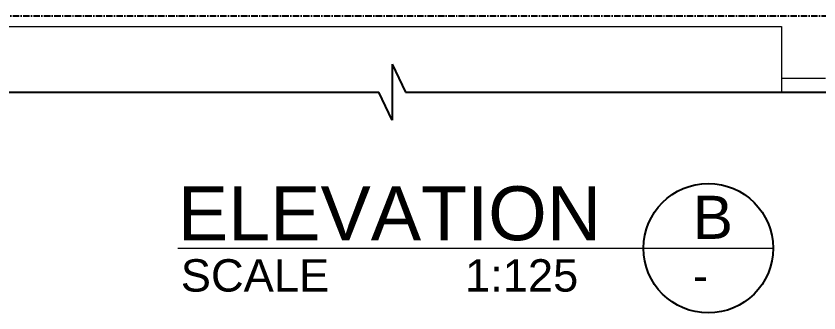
# Model space of a CAD drawing. Header units: millimetres. Extents: x -153298 to 620751, y -313239 to 250031.
# Drawn here: x 35239 to 39885, y -125865 to -124145 of the extents above; entities that cross this region are included whole.
import ezdxf

# ---------------------------------------------------------------- set-up
doc = ezdxf.new("R2010")
doc.units = ezdxf.units.MM
doc.linetypes.add('CENTER', pattern=[2, 1.25, -0.25, 0.25, -0.25])
doc.linetypes.add('XKITLINE00', pattern=[0])
doc.layers.add('Part', color=2, linetype='Continuous', lineweight=0)
doc.layers.add('Text', color=3, linetype='Continuous', lineweight=0)
doc.styles.add('ROMANS', font='arial.ttf', dxfattribs={"width": 0.85})

# ---------------------------------------------------------------- blocks, each defined once
blk = doc.blocks.new('*A12941259')
at = {"layer": 'Part', "linetype": 'XKITLINE00', "lineweight": 0}
blk.add_line((368.541825, -59.977455), (370.577868, -59.977455), dxfattribs=at)
blk = doc.blocks.new('*A13481308')
at = {"layer": 'Part', "linetype": 'XKITLINE00', "lineweight": 0}
for p, q in [((305.02181, -57.577455), (368.541825, -57.577455)), ((368.541825, -57.577455), (368.541825, -60.642663))]:
    blk.add_line(p, q, dxfattribs=at)

msp = doc.modelspace()

# ---------------------------------------------------------------- linework, layer by layer
at = {"color": 1, "linetype": 'CENTER', "ltscale": 30}
msp.add_line((59557.5016, -124144.9884), (24877.4489, -124144.9884), dxfattribs=at)
at = {"color": 1}
for p, q in [((37415.5142, -124422.9765), (37415.5142, -124747.4137)), ((37415.5142, -124422.9765), (37493.0736, -124585.1951)), ((29615.2251, -124585.1951), (37337.9548, -124585.1951)), ((37415.5142, -124747.4137), (37337.9548, -124585.1951)), ((37493.0736, -124585.1951), (59414.1885, -124585.1951))]:
    msp.add_line(p, q, dxfattribs=at)
at = {"color": 3}
msp.add_circle((39245.1151, -125490.2906), 375, dxfattribs=at)
at = {"layer": 'Text', "color": 3}
msp.add_line((36175.7973, -125490.2906), (39620.1151, -125490.2906), dxfattribs=at)

# ---------------------------------------------------------------- block references
at = {"lineweight": 0, "xscale": 125, "yscale": 125, "zscale": 125}
for name in ['*A12941259', '*A13481308']:
    msp.add_blockref(name, (-6399.4671, -117007.8065), dxfattribs=at)

# ---------------------------------------------------------------- texts
at = {"color": 5, "style": 'ROMANS'}
for s, height, p in [('ELEVATION', 312.5, (36175.7973, -125443.9122)), ('B', 250, (39155.0942, -125436.1153))]:
    msp.add_text(s, height=height, dxfattribs=at).set_placement(p)
at = {"color": 3, "style": 'ROMANS'}
msp.add_text('-', height=187.5, dxfattribs=at).set_placement((39156.6168, -125741.4429))
at = {"layer": 'Text', "color": 3, "style": 'ROMANS'}
for s, p in [('SCALE', (36192.3629, -125741.4429)), ('1:125', (37837.0248, -125741.4429))]:
    msp.add_text(s, height=187.5, dxfattribs=at).set_placement(p)

doc.saveas('drawing.dxf')
